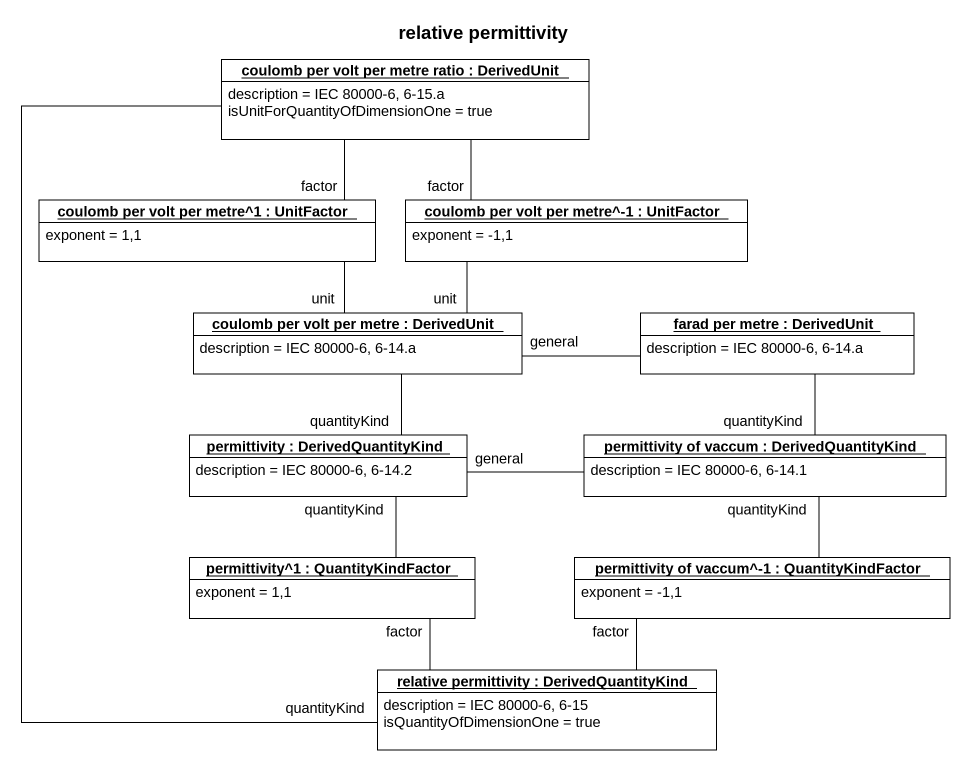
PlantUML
@startuml
title relative permittivity
hide circle
hide empty members
object "coulomb per volt per metre ratio : DerivedUnit" as coulomb_per_volt_per_metre #FFFFFF {
  description = IEC 80000-6, 6-15.a
  isUnitForQuantityOfDimensionOne = true
}
object "coulomb per volt per metre^1 : UnitFactor" as coulomb_per_volt_per_metre_1 #FFFFFF {
  exponent = 1,1
}
object "coulomb per volt per metre^-1 : UnitFactor" as coulomb_per_volt_per_metre_1_2 #FFFFFF {
  exponent = -1,1
}
object "coulomb per volt per metre : DerivedUnit" as coulomb_per_volt_per_metre_2 #FFFFFF {
  description = IEC 80000-6, 6-14.a
}
object "farad per metre : DerivedUnit" as farad_per_metre #FFFFFF {
  description = IEC 80000-6, 6-14.a
}
object "permittivity : DerivedQuantityKind" as permittivity #FFFFFF {
  description = IEC 80000-6, 6-14.2
}
object "permittivity of vaccum : DerivedQuantityKind" as permittivity_of_vaccum #FFFFFF {
  description = IEC 80000-6, 6-14.1
}
object "permittivity^1 : QuantityKindFactor" as permittivity_1 #FFFFFF {
  exponent = 1,1
}
object "permittivity of vaccum^-1 : QuantityKindFactor" as permittivity_of_vaccum_1 #FFFFFF {
  exponent = -1,1
}
object "relative permittivity : DerivedQuantityKind" as relative_permittivity #FFFFFF {
  description = IEC 80000-6, 6-15
  isQuantityOfDimensionOne = true
}
coulomb_per_volt_per_metre -- relative_permittivity : quantityKind
coulomb_per_volt_per_metre_1 -up- coulomb_per_volt_per_metre : factor
coulomb_per_volt_per_metre_1_2 -up- coulomb_per_volt_per_metre : factor
coulomb_per_volt_per_metre_2 -up- coulomb_per_volt_per_metre_1 : unit
coulomb_per_volt_per_metre_2 -right- coulomb_per_volt_per_metre_1_2 : unit
coulomb_per_volt_per_metre_2 -right- farad_per_metre : general
coulomb_per_volt_per_metre_2 -- permittivity : quantityKind
farad_per_metre -- permittivity_of_vaccum : quantityKind
permittivity -- permittivity_1 : quantityKind
permittivity_of_vaccum -left- permittivity : general
permittivity_of_vaccum -- permittivity_of_vaccum_1 : quantityKind
permittivity_1 -right- relative_permittivity : factor
permittivity_of_vaccum_1 -left- relative_permittivity : factor
@enduml
